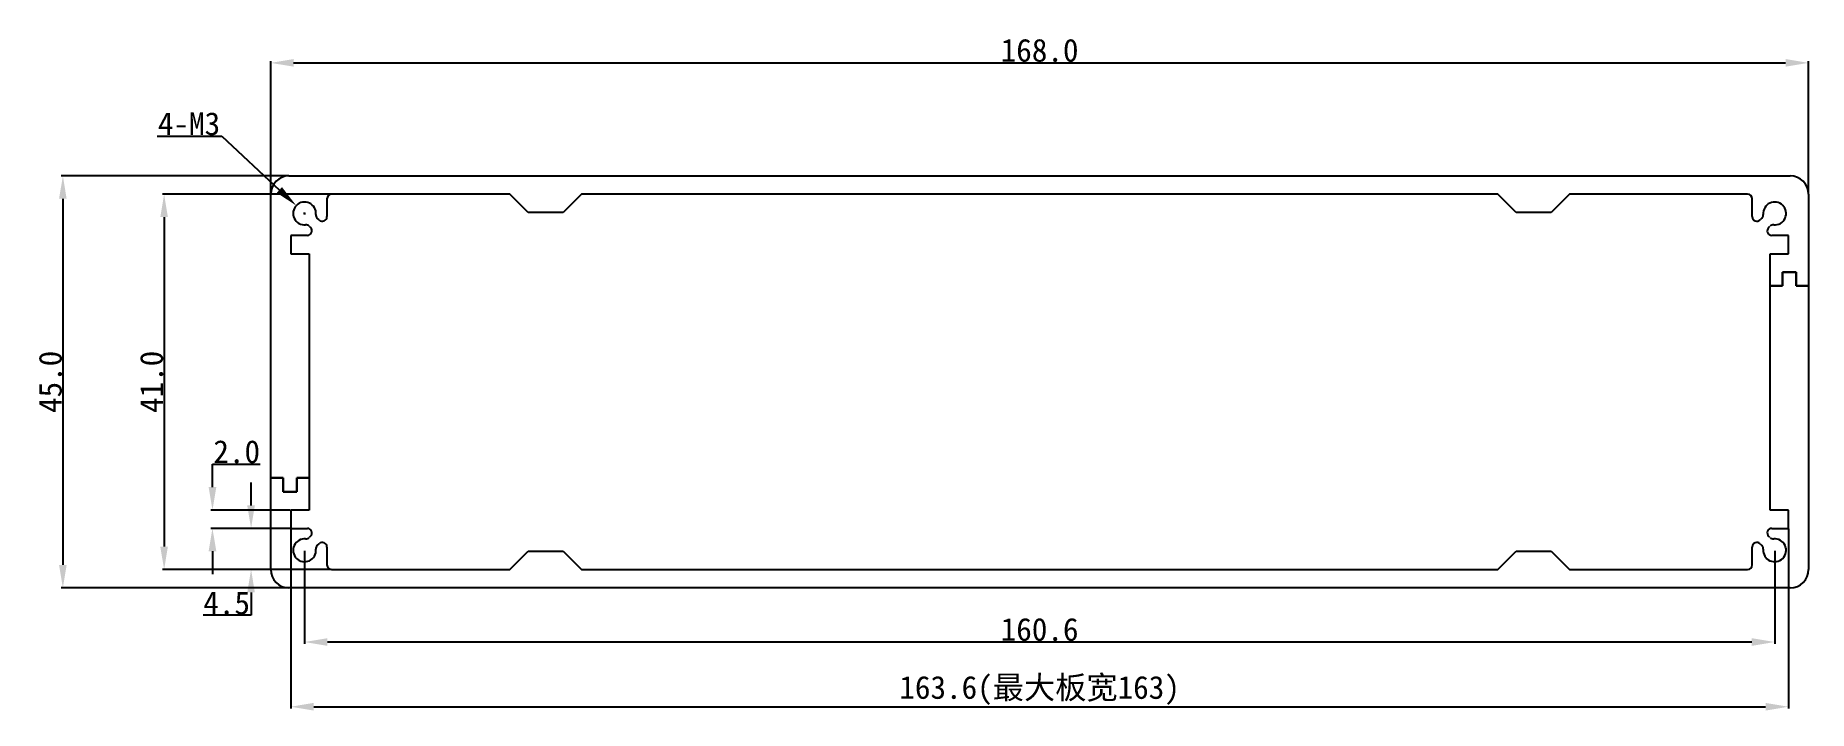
# Model space of a CAD drawing. Header units: inches. Extents: x 439 to 633, y 38 to 111.
import ezdxf

# ---------------------------------------------------------------- set-up
doc = ezdxf.new("R2010")
doc.units = ezdxf.units.IN
doc.header["$MEASUREMENT"] = 0
doc.layers.add('图层2', color=30, linetype='Continuous')
doc.styles.get("Standard").update_dxf_attribs({"font": 'simhei.ttf'})
doc.dimstyles.get("Standard").update_dxf_attribs({"dimtxt": 2.5, "dimasz": 2.5, "dimexe": 0.18, "dimexo": 0.0625, "dimgap": 0.09, "dimtad": 1, "dimtoh": 1, "dimdec": 1, "dimzin": 0, "dimdsep": 46, "dimtxsty": 'Standard', "dimcen": 0.09, "dimadec": 0, "dimazin": 0, "dimtfac": 1, "dimtdec": 1, "dimtofl": 0, "dimtmove": 0, "dimatfit": 3, "dimfxl": 1, "dimtolj": 1, "dimtzin": 0, "dimarcsym": 0})

# ---------------------------------------------------------------- blocks, each defined once
blk = doc.blocks.new('*D7')
at = {"color": 0, "lineweight": -2}
for p, q in [((466.52, 95.99), (441.7, 95.99)), ((441.88, 93.49), (441.88, 53.49)), ((466.52, 50.99), (441.7, 50.99))]:
    blk.add_line(p, q, dxfattribs=at)
at = {"color": 0}
for points in [[(441.46, 93.49), (442.29, 93.49), (441.88, 95.99)], [(441.46, 53.49), (442.29, 53.49), (441.88, 50.99)]]:
    blk.add_solid(points, dxfattribs=at)
at = {"layer": 'Defpoints', "color": 0}
for p in [(466.58, 95.99), (441.88, 50.99), (466.58, 50.99)]:
    blk.add_point(p, dxfattribs=at)
at = {"color": 0, "insert": (440.52, 73.49), "char_height": 2.5, "attachment_point": 5, "rotation": 90}
blk.add_mtext('\\A1;45.0', dxfattribs=at)
blk = doc.blocks.new('*D8')
at = {"color": 0, "lineweight": -2}
for p, q in [((471.17, 93.99), (452.76, 93.99)), ((452.94, 91.49), (452.94, 55.49)), ((471.17, 52.99), (452.76, 52.99))]:
    blk.add_line(p, q, dxfattribs=at)
at = {"color": 0}
for points in [[(452.52, 91.49), (453.35, 91.49), (452.94, 93.99)], [(452.52, 55.49), (453.35, 55.49), (452.94, 52.99)]]:
    blk.add_solid(points, dxfattribs=at)
at = {"layer": 'Defpoints', "color": 0}
for p in [(471.23, 93.99), (452.94, 52.99), (471.23, 52.99)]:
    blk.add_point(p, dxfattribs=at)
at = {"color": 0, "insert": (451.58, 73.49), "char_height": 2.5, "attachment_point": 5, "rotation": 90}
blk.add_mtext('\\A1;41.0', dxfattribs=at)
blk = doc.blocks.new('*D9')
at = {"color": 0, "lineweight": -2}
for p, q in [((464.58, 94.06), (464.58, 108.52)), ((632.58, 94.06), (632.58, 108.52)), ((467.08, 108.34), (630.08, 108.34))]:
    blk.add_line(p, q, dxfattribs=at)
at = {"color": 0}
for points in [[(467.08, 108.76), (467.08, 107.93), (464.58, 108.34)], [(630.08, 108.76), (630.08, 107.93), (632.58, 108.34)]]:
    blk.add_solid(points, dxfattribs=at)
at = {"layer": 'Defpoints', "color": 0}
for p in [(632.58, 108.34), (464.58, 93.99), (632.58, 93.99)]:
    blk.add_point(p, dxfattribs=at)
at = {"color": 0, "insert": (548.58, 109.7), "char_height": 2.5, "attachment_point": 5}
blk.add_mtext('\\A1;168.0', dxfattribs=at)
blk = doc.blocks.new('*D10')
at = {"color": 0, "lineweight": -2}
for p, q in [((458.22, 61.99), (458.22, 64.49)), ((458.22, 64.49), (463.42, 64.49)), ((466.72, 59.49), (458.04, 59.49)), ((466.72, 57.49), (458.04, 57.49)), ((458.22, 54.99), (458.22, 52.49))]:
    blk.add_line(p, q, dxfattribs=at)
at = {"color": 0}
for points in [[(457.8, 61.99), (458.64, 61.99), (458.22, 59.49)], [(457.8, 54.99), (458.64, 54.99), (458.22, 57.49)]]:
    blk.add_solid(points, dxfattribs=at)
at = {"layer": 'Defpoints', "color": 0}
for p in [(458.22, 59.49), (466.78, 59.49), (466.78, 57.49)]:
    blk.add_point(p, dxfattribs=at)
at = {"color": 0, "insert": (460.87, 65.85), "char_height": 2.5, "attachment_point": 5}
blk.add_mtext('\\A1;2.0', dxfattribs=at)
blk = doc.blocks.new('*D11')
at = {"color": 0, "lineweight": -2}
for p, q in [((462.44, 59.99), (462.44, 62.49)), ((466.72, 57.49), (462.26, 57.49)), ((471.17, 52.99), (462.26, 52.99)), ((462.44, 50.49), (462.44, 47.99)), ((462.44, 47.99), (457.19, 47.99))]:
    blk.add_line(p, q, dxfattribs=at)
at = {"color": 0}
for points in [[(462.02, 59.99), (462.85, 59.99), (462.44, 57.49)], [(462.02, 50.49), (462.85, 50.49), (462.44, 52.99)]]:
    blk.add_solid(points, dxfattribs=at)
at = {"layer": 'Defpoints', "color": 0}
for p in [(466.78, 57.49), (462.44, 52.99), (471.23, 52.99)]:
    blk.add_point(p, dxfattribs=at)
at = {"color": 0, "insert": (459.77, 49.33), "char_height": 2.5, "attachment_point": 5}
blk.add_mtext('\\A1;4.5', dxfattribs=at)
blk = doc.blocks.new('*D12')
at = {"layer": 'Defpoints', "color": 0}
for p in [(466.78, 57.49), (630.38, 57.49), (630.38, 38)]:
    blk.add_point(p, dxfattribs=at)
at = {"layer": '图层2', "color": 0, "lineweight": -2}
for p, q in [((466.78, 57.43), (466.78, 37.82)), ((630.38, 57.43), (630.38, 37.82)), ((469.28, 38), (627.88, 38))]:
    blk.add_line(p, q, dxfattribs=at)
at = {"layer": '图层2', "color": 0}
for points in [[(469.28, 38.42), (469.28, 37.58), (466.78, 38)], [(627.88, 38.42), (627.88, 37.58), (630.38, 38)]]:
    blk.add_solid(points, dxfattribs=at)
at = {"layer": '图层2', "color": 0, "insert": (548.58, 39.78), "char_height": 2.5, "attachment_point": 5}
blk.add_mtext('\\A1;163.6(最大板宽163)', dxfattribs=at)
blk = doc.blocks.new('*D13')
at = {"color": 0, "lineweight": -2}
for p, q in [((468.28, 55.03), (468.28, 44.89)), ((628.88, 55.03), (628.88, 44.89)), ((626.38, 45.07), (470.78, 45.07))]:
    blk.add_line(p, q, dxfattribs=at)
at = {"color": 0}
for points in [[(470.78, 45.49), (470.78, 44.65), (468.28, 45.07)], [(626.38, 45.49), (626.38, 44.65), (628.88, 45.07)]]:
    blk.add_solid(points, dxfattribs=at)
at = {"layer": 'Defpoints', "color": 0}
for p in [(468.28, 55.09), (628.88, 55.09), (468.28, 45.07)]:
    blk.add_point(p, dxfattribs=at)
at = {"color": 0, "insert": (548.58, 46.43), "char_height": 2.5, "attachment_point": 5}
blk.add_mtext('\\A1;160.6', dxfattribs=at)
blk = doc.blocks.new('*D14')
at = {"color": 0, "lineweight": -2}
for p, q in [((452.18, 100.34), (459.24, 100.34)), ((459.24, 100.34), (465.54, 94.45)), ((468.19, 91.89), (468.37, 91.89)), ((468.28, 91.8), (468.28, 91.98))]:
    blk.add_line(p, q, dxfattribs=at)
at = {"color": 0}
blk.add_solid([(465.82, 94.76), (465.25, 94.15), (467.37, 92.75)], dxfattribs=at)
at = {"layer": 'Defpoints', "color": 0}
for p in [(467.37, 92.75), (468.28, 91.89)]:
    blk.add_point(p, dxfattribs=at)
at = {"color": 0, "insert": (455.66, 101.68), "char_height": 2.5, "attachment_point": 5}
blk.add_mtext('\\A1;4-M3', dxfattribs=at)

msp = doc.modelspace()

# ---------------------------------------------------------------- linework, layer by layer
for p, q in [((466.58, 95.99), (630.58, 95.99)), ((464.58, 62.99), (464.58, 93.99)), ((470.73, 93.49), (470.73, 91.54)), ((490.7, 93.99), (471.23, 93.99)), ((492.7, 91.99), (490.7, 93.99)), ((498.52, 93.99), (496.52, 91.99)), ((598.64, 93.99), (498.52, 93.99)), ((498.52, 93.99), (498.52, 93.99)), ((600.64, 91.99), (598.64, 93.99)), ((598.64, 93.99), (598.64, 93.99)), ((606.46, 93.99), (604.46, 91.99)), ((625.93, 93.99), (606.46, 93.99)), ((606.46, 93.99), (606.46, 93.99)), ((626.43, 91.54), (626.43, 93.49)), ((632.58, 93.99), (632.58, 83.99)), ((469.88, 91.18), (469.67, 91.39)), ((496.52, 91.99), (492.7, 91.99)), ((604.46, 91.99), (600.64, 91.99)), ((627.49, 91.39), (627.28, 91.18)), ((468.59, 89.49), (466.78, 89.49)), ((466.78, 89.49), (466.78, 87.49)), ((468.79, 90.5), (468.94, 90.35)), ((628.22, 90.35), (628.37, 90.5)), ((630.38, 89.49), (628.57, 89.49)), ((630.38, 87.49), (630.38, 89.49)), ((466.78, 87.49), (468.78, 87.49)), ((468.78, 87.49), (468.78, 62.99)), ((628.38, 83.99), (628.38, 87.49)), ((628.38, 87.49), (630.38, 87.49)), ((629.73, 83.99), (629.73, 85.49)), ((629.73, 85.49), (631.23, 85.49)), ((631.23, 85.49), (629.73, 85.49)), ((629.73, 85.49), (629.73, 83.99)), ((631.23, 85.49), (631.23, 83.99)), ((631.23, 83.99), (631.23, 85.49)), ((628.38, 59.49), (628.38, 83.99)), ((628.38, 83.99), (629.73, 83.99)), ((629.73, 83.99), (628.38, 83.99)), ((631.23, 83.99), (632.58, 83.99)), ((632.58, 83.99), (631.23, 83.99)), ((632.58, 83.99), (632.58, 52.99)), ((464.58, 52.99), (464.58, 62.99)), ((464.58, 62.99), (465.93, 62.99)), ((465.93, 62.99), (464.58, 62.99)), ((465.93, 62.99), (465.93, 61.49)), ((465.93, 61.49), (465.93, 62.99)), ((467.43, 61.49), (467.43, 62.99)), ((467.43, 62.99), (468.78, 62.99)), ((468.78, 62.99), (467.43, 62.99)), ((467.43, 62.99), (467.43, 61.49)), ((468.78, 62.99), (468.78, 59.49)), ((465.93, 61.49), (467.43, 61.49)), ((467.43, 61.49), (465.93, 61.49)), ((468.78, 59.49), (466.78, 59.49)), ((466.78, 59.49), (466.78, 57.49)), ((630.38, 59.49), (628.38, 59.49)), ((630.38, 57.49), (630.38, 59.49)), ((466.78, 57.49), (468.59, 57.49)), ((468.94, 56.64), (468.79, 56.48)), ((628.37, 56.48), (628.22, 56.64)), ((628.57, 57.49), (630.38, 57.49)), ((469.67, 55.6), (469.88, 55.81)), ((470.73, 55.45), (470.73, 53.49)), ((490.7, 52.99), (492.7, 54.99)), ((492.7, 54.99), (496.52, 54.99)), ((496.52, 54.99), (498.52, 52.99)), ((598.64, 52.99), (600.64, 54.99)), ((600.64, 54.99), (604.46, 54.99)), ((604.46, 54.99), (606.46, 52.99)), ((626.43, 53.49), (626.43, 55.45)), ((627.28, 55.81), (627.49, 55.6)), ((471.23, 52.99), (490.7, 52.99)), ((490.7, 52.99), (490.7, 52.99)), ((498.52, 52.99), (498.52, 52.99)), ((498.52, 52.99), (598.64, 52.99)), ((598.64, 52.99), (598.64, 52.99)), ((606.46, 52.99), (625.93, 52.99)), ((630.58, 50.99), (466.58, 50.99))]:
    msp.add_line(p, q)
msp.add_lwpolyline([(606.46, 52.99), (606.46, 52.99)])
for centre, radius, start, end in [((466.58, 93.99), 2, 90, 180), ((630.58, 93.99), 2, 0, 90), ((468.28, 91.89), 1.25, 355.0052, 274.9948), ((471.23, 93.49), 0.5, 90, 180), ((625.93, 93.49), 0.5, 0, 90), ((628.88, 91.89), 1.25, 265.0052, 184.9948), ((470.02, 91.74), 0.5, 175.0052, 225), ((470.23, 91.54), 0.5, 225, 0), ((626.93, 91.54), 0.5, 180, 315), ((627.14, 91.74), 0.5, 315, 4.9948), ((468.43, 90.15), 0.5, 45, 94.9948), ((468.59, 89.99), 0.5, 270, 45), ((628.57, 89.99), 0.5, 135, 270), ((628.73, 90.15), 0.5, 85.0052, 135), ((468.28, 55.09), 1.25, 85.0052, 4.9948), ((468.43, 56.84), 0.5, 265.0052, 315), ((468.59, 56.99), 0.5, 315, 90), ((628.88, 55.09), 1.25, 175.0052, 94.9948), ((628.57, 56.99), 0.5, 90, 225), ((628.73, 56.84), 0.5, 225, 274.9948), ((470.02, 55.25), 0.5, 135, 184.9948), ((470.23, 55.45), 0.5, 0, 135), ((626.93, 55.45), 0.5, 45, 180), ((627.14, 55.25), 0.5, 355.0052, 45), ((466.58, 52.99), 2, 180, 270), ((471.23, 53.49), 0.5, 180, 270), ((625.93, 53.49), 0.5, 270, 0), ((630.58, 52.99), 2, 270, 360)]:
    msp.add_arc(centre, radius, start, end)

# ---------------------------------------------------------------- dimensions: what is measured, and where the dimension line sits
for base, p1, p2, angle, picture, middle in [((632.58, 108.34), (464.58, 93.99), (632.58, 93.99), 180, '*D9', (548.58, 109.7)), ((441.88, 50.99), (466.58, 95.99), (466.58, 50.99), 90, '*D7', (440.52, 73.49)), ((452.94, 52.99), (471.23, 93.99), (471.23, 52.99), 270, '*D8', (451.58, 73.49)), ((458.22, 59.49), (466.78, 57.49), (466.78, 59.49), 90, '*D10', (460.87, 65.85)), ((462.44, 52.99), (466.78, 57.49), (471.23, 52.99), 90, '*D11', (459.77, 49.33))]:
    dim = msp.add_linear_dim(base=base, p1=p1, p2=p2, angle=angle, dimstyle='Standard')
    dim.commit()
    dim.dimension.update_dxf_attribs({"geometry": picture, "text_midpoint": middle})
dim = msp.add_radius_dim(center=(468.28, 91.89), mpoint=(467.37, 92.75), text='4-M3', dimstyle='Standard')
dim.commit()
dim.dimension.update_dxf_attribs({"geometry": '*D14', "text_midpoint": (455.66, 100.34), "dimtype": 164})
dim = msp.add_linear_dim(base=(468.28, 45.07), p1=(628.88, 55.09), p2=(468.28, 55.09), dimstyle='Standard')
dim.commit()
dim.dimension.update_dxf_attribs({"geometry": '*D13', "text_midpoint": (548.58, 46.43)})
at = {"layer": '图层2'}
dim = msp.add_linear_dim(base=(630.38, 38), p1=(466.78, 57.49), p2=(630.38, 57.49), text='<>(最大板宽163)', dimstyle='Standard', dxfattribs=at)
dim.commit()
dim.dimension.update_dxf_attribs({"geometry": '*D12', "text_midpoint": (548.58, 39.78)})

doc.saveas('drawing.dxf')
